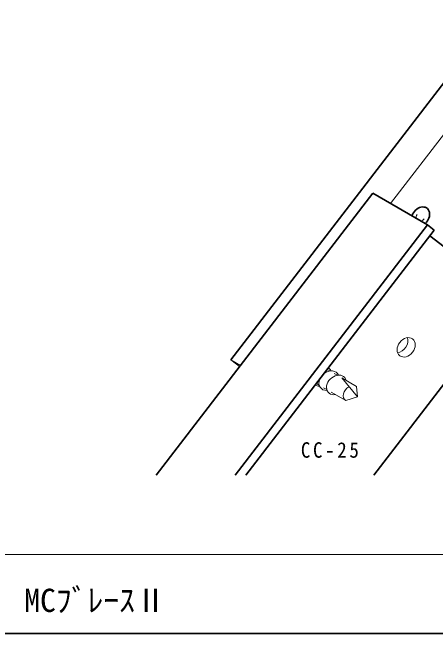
# Model space of a CAD drawing. Units: millimetres on the paper. Extents: x -195 to 195, y -456 to 138.
# Drawn here: x -90.5 to -10.3, y -455.9 to -338.1 of the extents above; entities that cross this region are included whole.
import ezdxf
from ezdxf.enums import TextEntityAlignment as Align

# ---------------------------------------------------------------- set-up
doc = ezdxf.new("R2010")
doc.units = ezdxf.units.MM
for name, color, linetype, lineweight in [('1-4_ブレース材', 4, 'Continuous', 18), ('1-5_ねじ', 4, 'Continuous', 18), ('1-7_可動片', 7, 'Continuous', 35), ('1-8_文字', 4, 'Continuous', 18), ('F-0_図面枠', 4, 'Continuous', 18)]:
    doc.layers.add(name, color=color, linetype=linetype, lineweight=lineweight)
doc.layers.add('F-3_文字2', color=7, linetype='Continuous')
doc.styles.add('ＭＳ ゴシック', font='')
doc.styles.get('ＭＳ ゴシック').set_extended_font_data('MS Gothic')

msp = doc.modelspace()

# ---------------------------------------------------------------- linework, layer by layer
at = {"layer": '1-4_ブレース材', "color": 7, "lineweight": 35}
for p, q in [((-63.261, -425.878), (-22.232, -372.407)), ((-11.84, -378.407), (-22.232, -372.407)), ((-48.265, -425.878), (-11.84, -378.407)), ((-11.84, -378.407), (-10.57, -379.381)), ((-10.57, -379.381), (-11.84, -378.407)), ((-10.57, -379.381), (-11.84, -378.407)), ((-46.248, -425.878), (-10.57, -379.381)), ((-22.025, -425.878), (-0.755, -398.158))]:
    msp.add_line(p, q, dxfattribs=at)
msp.add_lwpolyline([(12.845, -397.349), (3.839, -392.149), (-11.397, -380.458)], dxfattribs=at)
at = {"layer": '1-5_ねじ'}
for p, q in [((-30.85, -405.81), (-30.349, -406.099)), ((-29.512, -406.583), (-28.923, -406.923)), ((-32.899, -408.481), (-32.368, -408.787)), ((-28.085, -407.407), (-25.29, -409.021)), ((-28.085, -407.407), (-25.143, -411.032)), ((-31.53, -409.271), (-30.941, -409.611)), ((-25.143, -411.032), (-25.29, -409.021)), ((-30.104, -410.094), (-27.308, -411.709)), ((-25.143, -411.032), (-27.308, -411.709))]:
    msp.add_line(p, q, dxfattribs=at)
for centre, major_axis, start_param, end_param in [((-30.521, -407.927), (1.548, 1.419), 5.9977585, 7.7562658), ((-31.948, -407.103), (1.548, 1.419), 5.9977585, 6.4567036), ((-29.094, -408.751), (1.548, 1.419), 5.8939015, 10.2904058), ((-30.521, -407.927), (1.548, 1.419), 2.1187415, 3.9033634), ((-31.948, -407.103), (1.548, 1.419), 3.4183038, 3.9033634), ((-26.299, -410.365), (1.253, 1.149), 1.2400831, 3.3800441)]:
    msp.add_ellipse(centre, major_axis=major_axis, ratio=0.77, start_param=start_param, end_param=end_param, dxfattribs=at)
at = {"layer": '1-7_可動片'}
msp.add_line((-49.091, -404.004), (1.451, -338.135), dxfattribs=at)
at = {"layer": '1-7_可動片', "color": 4, "lineweight": 18}
for p, q in [((-18.848, -374.361), (6.648, -341.135)), ((-49.091, -404.004), (-47.446, -405.267)), ((-47.279, -405.05), (-49.091, -404.004))]:
    msp.add_line(p, q, dxfattribs=at)
msp.add_lwpolyline([(-47.279, -405.05), (-49.091, -404.004), (-47.446, -405.267)], dxfattribs=at)
at = {"layer": '1-7_可動片'}
msp.add_ellipse((-13.16, -376.848), major_axis=(1.218, 1.587), ratio=0.767, start_param=4.4591658, end_param=8.3084775, dxfattribs=at)
at = {"layer": '1-7_可動片', "color": 4, "lineweight": 18}
for centre, major_axis, start_param, end_param in [((-13.16, -376.848), (0.609, 0.793), 1.6714327, 2.4371324), ((-13.16, -376.848), (0.609, 0.793), 4.0473256, 4.8130253), ((-17.277, -400.821), (1.218, 1.587), 3.7887055, 5.8373451)]:
    msp.add_ellipse(centre, major_axis=major_axis, ratio=0.767, start_param=start_param, end_param=end_param, dxfattribs=at)
msp.add_ellipse((-15.892, -401.621), major_axis=(1.218, 1.587), ratio=0.767, dxfattribs=at)
at = {"layer": 'F-0_図面枠'}
msp.add_line((-195.118, -440.878), (194.382, -440.878), dxfattribs=at)
at = {"layer": 'F-0_図面枠', "color": 7, "lineweight": 35}
msp.add_line((-195.118, -455.878), (194.382, -455.878), dxfattribs=at)

# ---------------------------------------------------------------- texts
at = {"layer": '1-8_文字', "color": 7, "insert": (-35.845, -422.592), "char_height": 2.933, "attachment_point": 7, "style": 'ＭＳ ゴシック'}
msp.add_mtext('\\T1.28;\\W0.9;CC-25', dxfattribs=at)
at = {"layer": 'F-3_文字2', "style": 'ＭＳ ゴシック'}
msp.add_text('MCﾌﾞﾚｰｽⅡ', height=4.399, dxfattribs=at).set_placement((-88.26, -453.099), align=Align.BOTTOM_LEFT)

doc.saveas('drawing.dxf')
